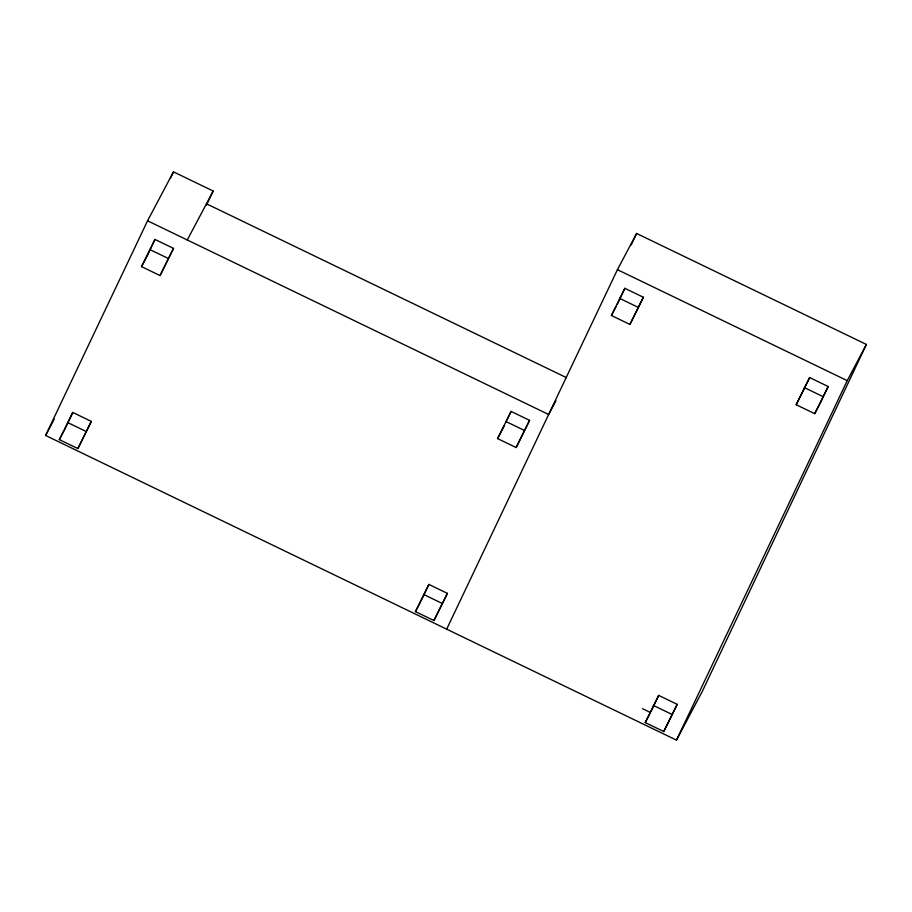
<?xml version="1.0" encoding="UTF-8"?>
<svg xmlns="http://www.w3.org/2000/svg" width="912" height="912" viewBox="0 0 912 912"><rect width="100%" height="100%" fill="white"/><g stroke="black" fill="none" stroke-linecap="round" stroke-linejoin="round"><path stroke-width="1.37" d="M446.686 629.166L617.435 269.667L636.61 233.472L866.4 344.44L702.388 691.205L676.476 740.145L45.6 435.469L147.562 220.795L173.474 171.855L213.191 191.041L206.511 205.097M170.419 178.285L173.474 171.855M59.348 439.63L72.8 412.452L91.337 421.401L77.885 448.579L59.348 439.63L63.988 430.852M141.52 266.623L154.983 239.446L173.519 248.395L160.056 275.572L141.52 266.623L146.171 257.845M64.661 429.598L72.8 412.452M146.832 256.591L154.983 239.446M77.885 448.579L91.337 421.401M160.056 275.572L173.519 248.395M415.427 611.599L428.879 584.41L447.416 593.37L433.952 620.548L415.427 611.599L420.728 601.567M497.599 438.592L511.062 411.403L529.587 420.352L516.135 447.541L497.599 438.592L504.074 426.109M421.31 600.347L428.879 584.41M506.981 419.987L511.062 411.403M433.952 620.548L447.416 593.37M516.135 447.541L529.587 420.352M631.127 244.997L636.61 233.472M611.393 315.495L624.857 288.317L643.382 297.266L629.93 324.444L611.393 315.495L616.045 306.717M617.287 304.243L624.857 288.317M629.93 324.444L643.382 297.266M645.217 722.578L658.681 695.389L677.206 704.338L663.754 731.527L645.217 722.578L650.53 712.546L642.584 708.715M796.187 404.734L809.639 377.557L828.176 386.506L820.025 403.663L814.724 413.683L796.187 404.734L809.639 377.557M651.111 711.326L658.681 695.389M663.754 731.527L677.206 704.338M814.724 413.683L828.176 386.506M676.476 740.145L847.237 380.646L866.4 344.44M45.6 435.469L54.241 419.155M187.279 239.97L213.191 191.041M555.921 400.767L548.648 414.493L147.562 220.795M617.435 269.667L847.237 380.646M619.544 298.338L638.081 307.287M804.338 387.589L822.863 396.538M206.443 203.775L566.534 377.671M149.671 249.466L168.207 258.415M505.75 421.435L524.275 430.384M67.499 422.473L86.024 431.422M423.567 594.442L442.103 603.391M653.368 705.421L671.893 714.37"/></g></svg>
